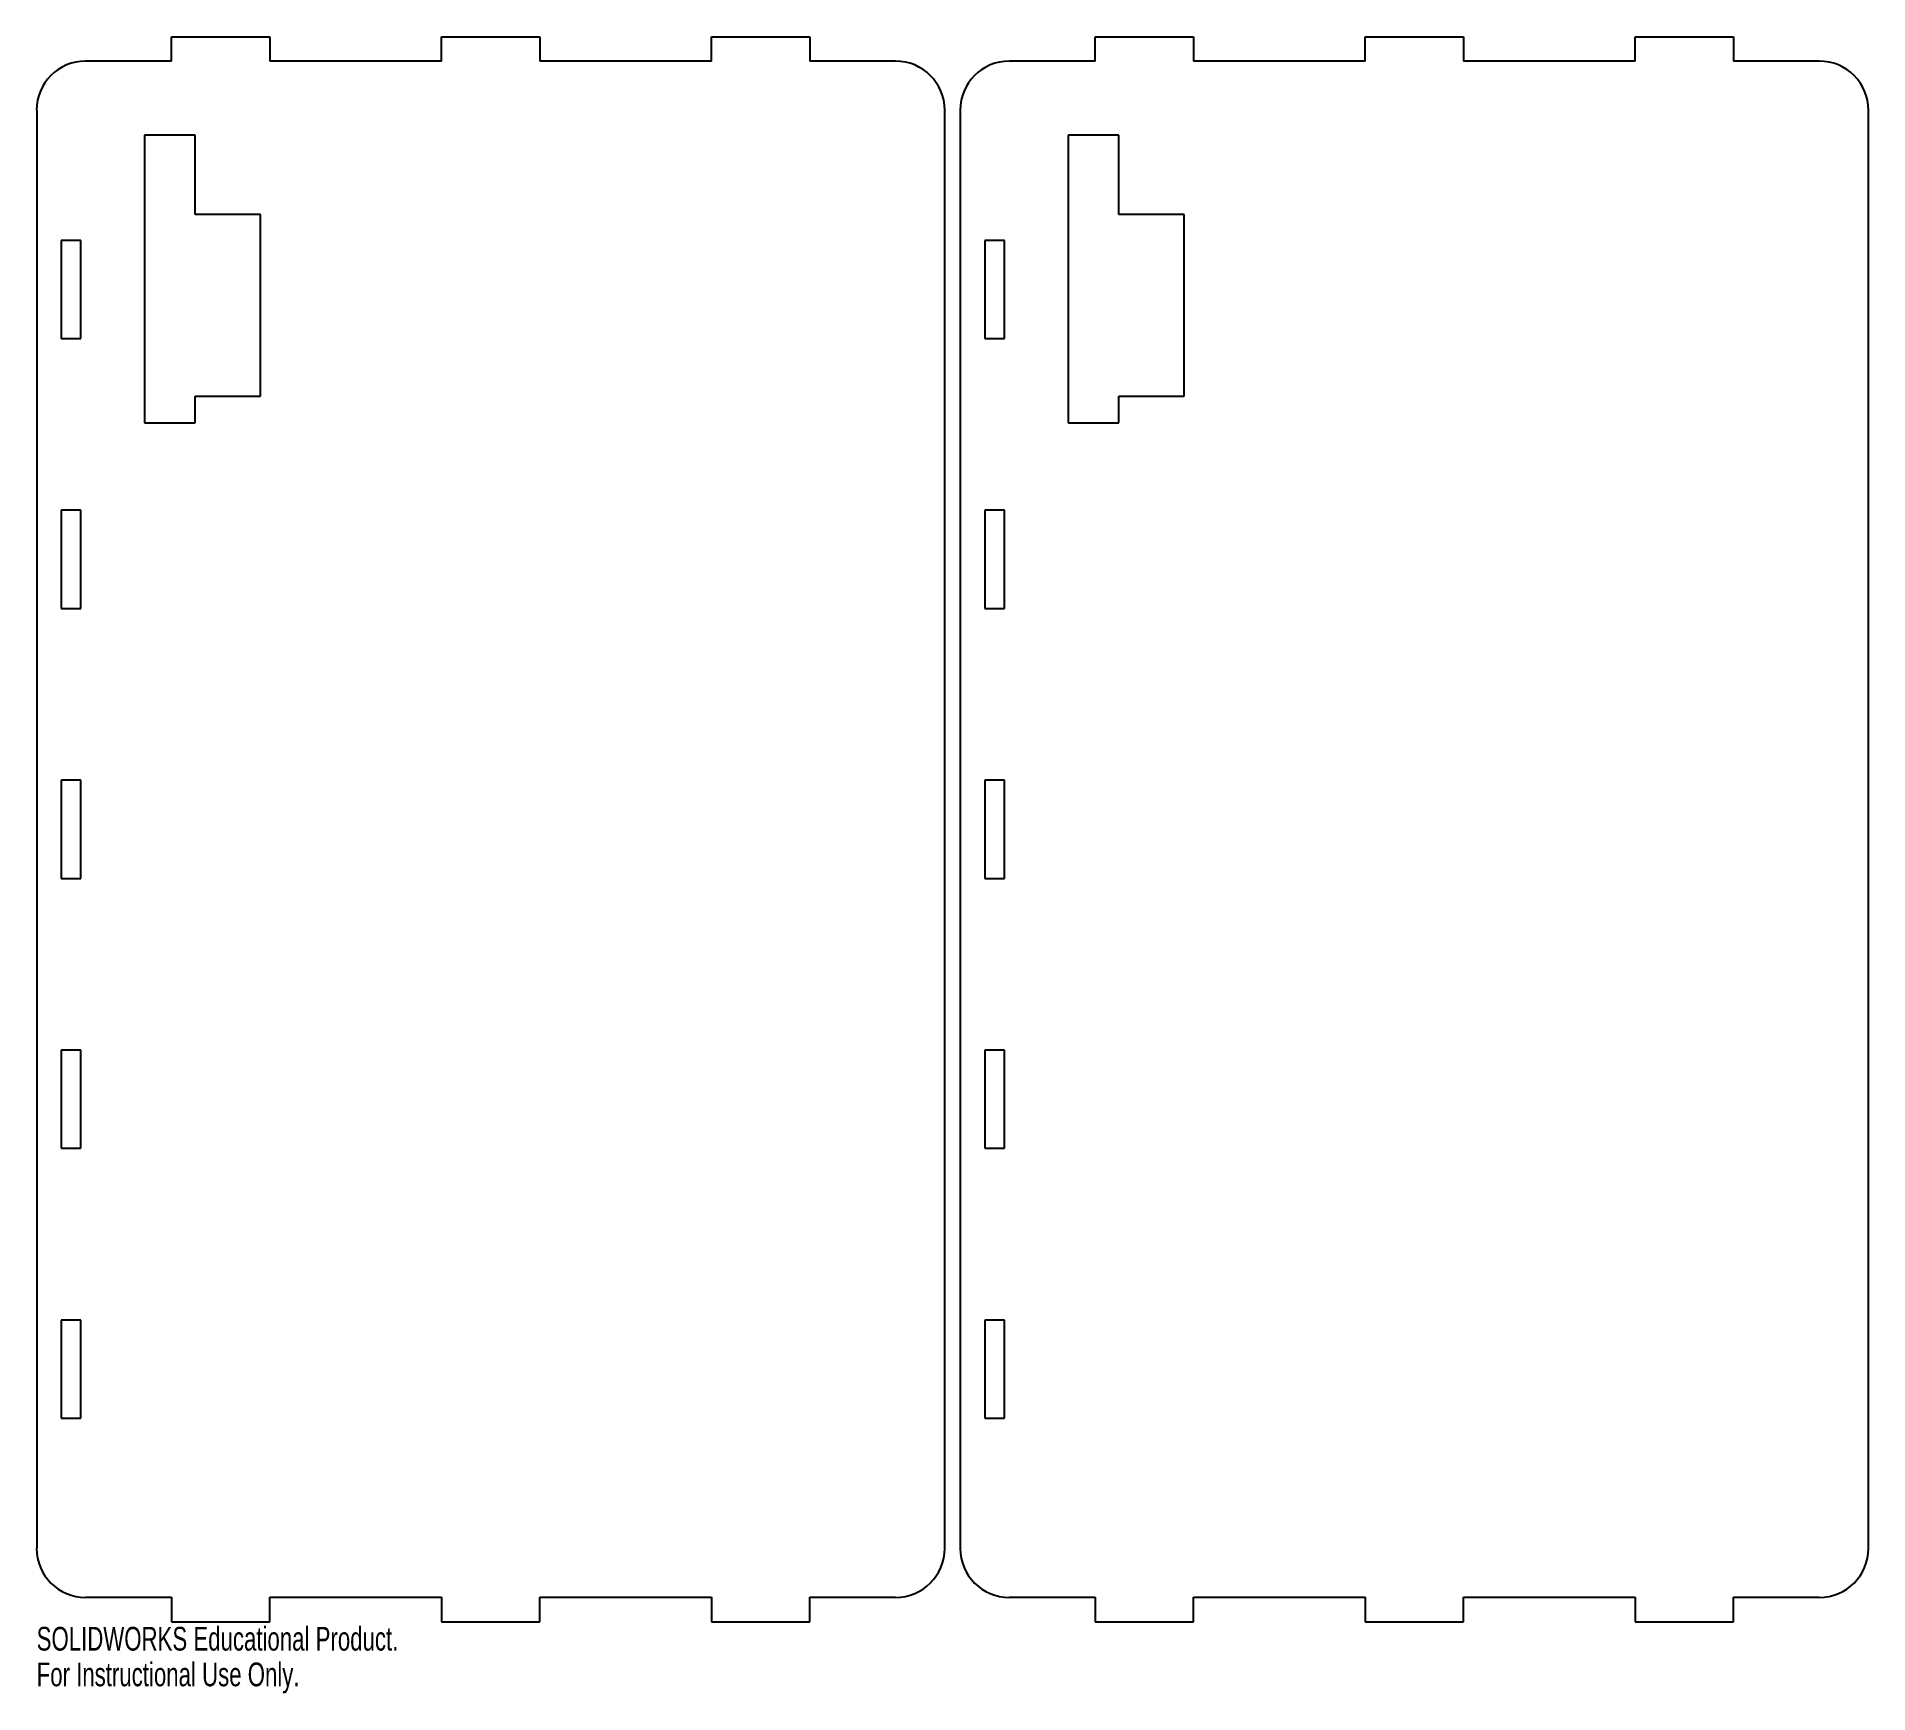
# Model space of a CAD drawing. Header units: inches. Extents: x -5 to 9.7, y -7.1 to 6.2.
import ezdxf

# ---------------------------------------------------------------- set-up
doc = ezdxf.new("R2010")
doc.units = ezdxf.units.IN
doc.header["$MEASUREMENT"] = 0
doc.styles.add('SLDTEXTSTYLE0', font='TXT', dxfattribs={"width": 0.7})

msp = doc.modelspace()

# ---------------------------------------------------------------- linework, layer by layer
at = {"color": 7, "linetype": 'Continuous', "lineweight": 25}
for p, q in [((-3.91, 6.212), (-3.122, 6.212)), ((-3.91, 6.015), (-3.91, 6.212)), ((-3.122, 6.212), (-3.122, 6.015)), ((-1.744, 6.015), (-1.744, 6.212)), ((-1.744, 6.212), (-0.957, 6.212)), ((-0.957, 6.212), (-0.957, 6.015)), ((0.421, 6.212), (1.209, 6.212)), ((0.421, 6.015), (0.421, 6.212)), ((1.209, 6.212), (1.209, 6.015)), ((3.499, 6.212), (4.286, 6.212)), ((3.499, 6.015), (3.499, 6.212)), ((4.286, 6.212), (4.286, 6.015)), ((5.664, 6.015), (5.664, 6.212)), ((5.664, 6.212), (6.452, 6.212)), ((6.452, 6.212), (6.452, 6.015)), ((7.83, 6.212), (8.617, 6.212)), ((7.83, 6.015), (7.83, 6.212)), ((8.617, 6.212), (8.617, 6.015)), ((-3.91, 6.015), (-4.599, 6.015)), ((-1.744, 6.015), (-3.122, 6.015)), ((0.421, 6.015), (-0.957, 6.015)), ((1.897, 6.015), (1.209, 6.015)), ((3.499, 6.015), (2.81, 6.015)), ((5.664, 6.015), (4.286, 6.015)), ((7.83, 6.015), (6.452, 6.015)), ((9.306, 6.015), (8.617, 6.015)), ((-4.992, 5.622), (-4.992, -5.914)), ((2.291, -5.914), (2.291, 5.622)), ((2.416, 5.622), (2.416, -5.914)), ((9.7, -5.914), (9.7, 5.622)), ((-4.126, 5.421), (-4.126, 3.114)), ((-3.722, 5.421), (-4.126, 5.421)), ((-3.722, 4.786), (-3.722, 5.421)), ((3.282, 5.421), (3.282, 3.114)), ((3.687, 5.421), (3.282, 5.421)), ((3.687, 4.786), (3.687, 5.421)), ((-3.197, 4.786), (-3.722, 4.786)), ((-3.197, 3.329), (-3.197, 4.786)), ((4.212, 4.786), (3.687, 4.786)), ((4.212, 3.329), (4.212, 4.786)), ((-4.795, 4.578), (-4.795, 3.791)), ((-4.638, 4.578), (-4.795, 4.578)), ((-4.638, 3.791), (-4.638, 4.578)), ((2.613, 4.578), (2.613, 3.791)), ((2.771, 4.578), (2.613, 4.578)), ((2.771, 3.791), (2.771, 4.578)), ((-4.795, 3.791), (-4.638, 3.791)), ((2.613, 3.791), (2.771, 3.791)), ((-3.722, 3.329), (-3.197, 3.329)), ((-3.722, 3.114), (-3.722, 3.329)), ((3.687, 3.329), (4.212, 3.329)), ((3.687, 3.114), (3.687, 3.329)), ((-4.126, 3.114), (-3.722, 3.114)), ((3.282, 3.114), (3.687, 3.114)), ((-4.795, 2.413), (-4.795, 1.626)), ((-4.638, 2.413), (-4.795, 2.413)), ((-4.638, 1.626), (-4.638, 2.413)), ((2.613, 2.413), (2.613, 1.626)), ((2.771, 2.413), (2.613, 2.413)), ((2.771, 1.626), (2.771, 2.413)), ((-4.795, 1.626), (-4.638, 1.626)), ((2.613, 1.626), (2.771, 1.626)), ((-4.795, 0.248), (-4.795, -0.54)), ((-4.638, 0.248), (-4.795, 0.248)), ((-4.638, -0.54), (-4.638, 0.248)), ((2.613, 0.248), (2.613, -0.54)), ((2.771, 0.248), (2.613, 0.248)), ((2.771, -0.54), (2.771, 0.248)), ((-4.795, -0.54), (-4.638, -0.54)), ((2.613, -0.54), (2.771, -0.54)), ((-4.795, -1.918), (-4.795, -2.705)), ((-4.638, -1.918), (-4.795, -1.918)), ((-4.638, -2.705), (-4.638, -1.918)), ((2.613, -1.918), (2.613, -2.705)), ((2.771, -1.918), (2.613, -1.918)), ((2.771, -2.705), (2.771, -1.918)), ((-4.795, -2.705), (-4.638, -2.705)), ((2.613, -2.705), (2.771, -2.705)), ((-4.795, -4.083), (-4.795, -4.87)), ((-4.638, -4.083), (-4.795, -4.083)), ((-4.638, -4.87), (-4.638, -4.083)), ((2.613, -4.083), (2.613, -4.87)), ((2.771, -4.083), (2.613, -4.083)), ((2.771, -4.87), (2.771, -4.083)), ((-4.795, -4.87), (-4.638, -4.87)), ((2.613, -4.87), (2.771, -4.87)), ((-4.599, -6.307), (-3.91, -6.307)), ((-3.91, -6.307), (-3.91, -6.504)), ((-3.122, -6.504), (-3.122, -6.307)), ((-3.122, -6.307), (-1.744, -6.307)), ((-1.744, -6.307), (-1.744, -6.504)), ((-0.957, -6.504), (-0.957, -6.307)), ((-0.957, -6.307), (0.421, -6.307)), ((0.421, -6.307), (0.421, -6.504)), ((1.209, -6.504), (1.209, -6.307)), ((1.209, -6.307), (1.897, -6.307)), ((2.81, -6.307), (3.499, -6.307)), ((3.499, -6.307), (3.499, -6.504)), ((4.286, -6.504), (4.286, -6.307)), ((4.286, -6.307), (5.664, -6.307)), ((5.664, -6.307), (5.664, -6.504)), ((6.452, -6.504), (6.452, -6.307)), ((6.452, -6.307), (7.83, -6.307)), ((7.83, -6.307), (7.83, -6.504)), ((8.617, -6.504), (8.617, -6.307)), ((8.617, -6.307), (9.306, -6.307)), ((-3.91, -6.504), (-3.122, -6.504)), ((-1.744, -6.504), (-0.957, -6.504)), ((0.421, -6.504), (1.209, -6.504)), ((3.499, -6.504), (4.286, -6.504)), ((5.664, -6.504), (6.452, -6.504)), ((7.83, -6.504), (8.617, -6.504))]:
    msp.add_line(p, q, dxfattribs=at)
for centre, start, end in [((-4.599, 5.622), 90, 180), ((1.897, 5.622), 0, 90), ((2.81, 5.622), 90, 180), ((9.306, 5.622), 0, 90), ((-4.599, -5.914), 180, 270), ((1.897, -5.914), 270, 0), ((2.81, -5.914), 180, 270), ((9.306, -5.914), 270, 0)]:
    msp.add_arc(centre, 0.394, start, end, dxfattribs=at)

# ---------------------------------------------------------------- texts
at = {"color": 7, "linetype": 'Continuous', "char_height": 0.1903, "attachment_point": 1, "style": 'SLDTEXTSTYLE0'}
for s, insert in [('SOLIDWORKS Educational Product.', (-4.992, -6.544)), ('For Instructional Use Only.', (-4.992, -6.83))]:
    msp.add_mtext(s, dxfattribs=dict(at, insert=insert))

doc.saveas('drawing.dxf')
